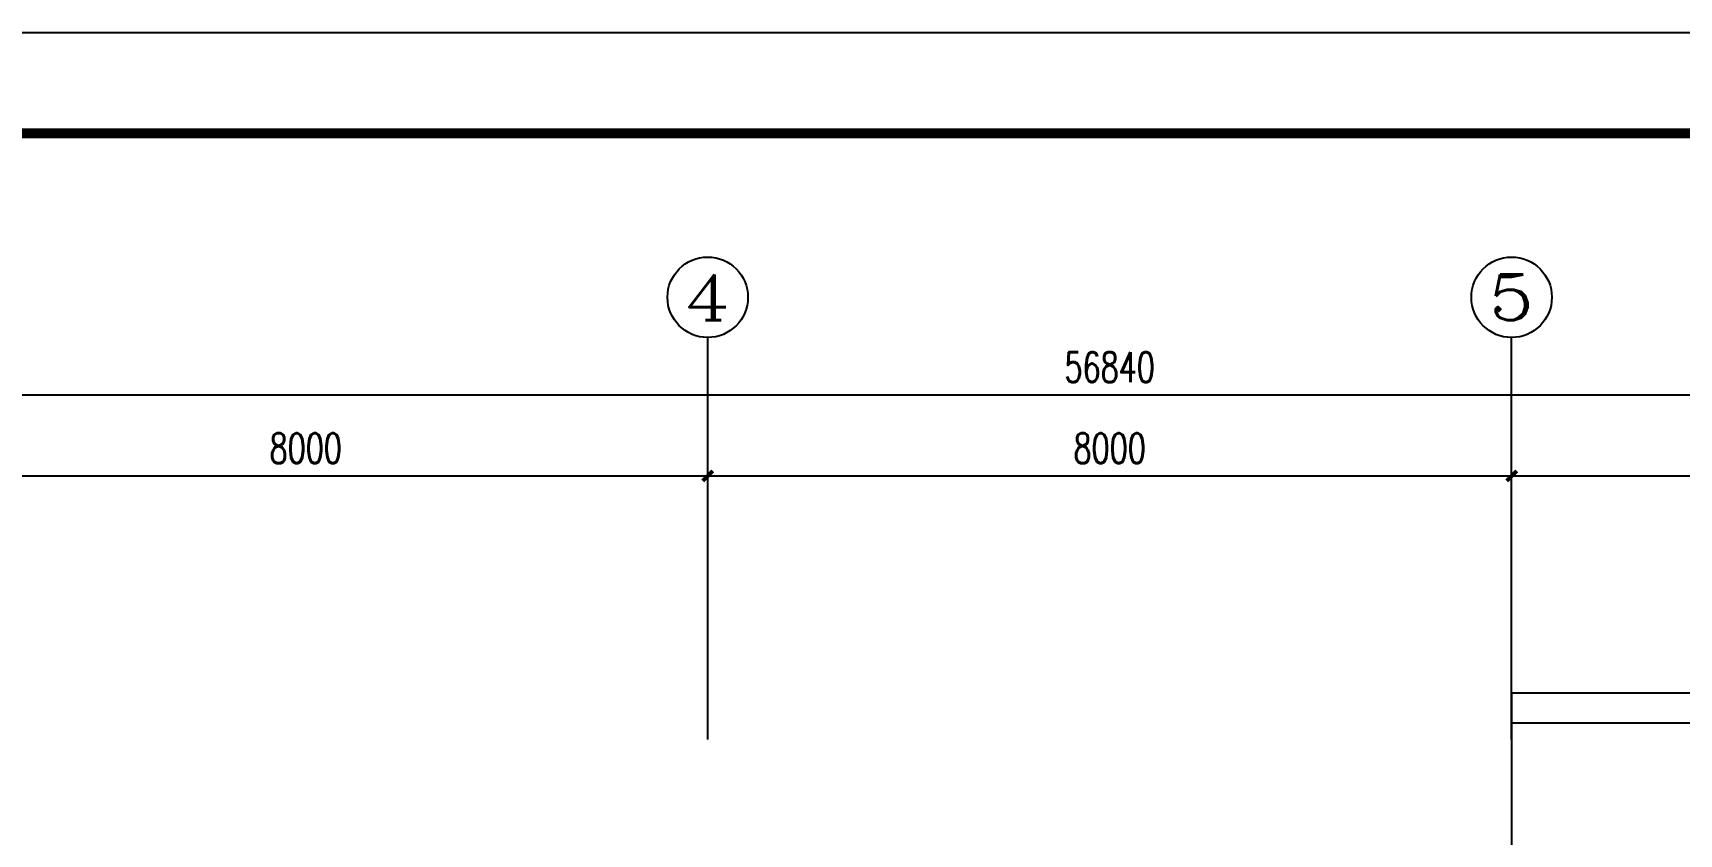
# Model space of a CAD drawing. Extents: x 1738143 to 1822243, y -608375 to -303375.
# Drawn here: x 1767675 to 1784056, y -556943 to -548975 of the extents above; entities that cross this region are included whole.
import ezdxf
from ezdxf.enums import TextEntityAlignment as Align

# ---------------------------------------------------------------- set-up
doc = ezdxf.new("R2010")
doc.units = 0
doc.header["$LTSCALE"] = 1000
doc.header["$MEASUREMENT"] = 0
for name, color, linetype in [('AXIS', 3, 'Continuous'), ('AXIS_TEXT', 7, 'Continuous'), ('PUB_DIM', 3, 'Continuous'), ('STAIR', 2, 'Continuous'), ('TK', 4, 'Continuous')]:
    doc.layers.add(name, color=color, linetype=linetype)
doc.styles.add('_TCH_AXIS', font='COMPLEX', dxfattribs={"bigfont": 'GBCBIG'})
doc.styles.add('_TCH_DIM_T3', font='SIMPLEX', dxfattribs={"width": 0.705882, "bigfont": 'GBCBIG'})
doc.styles.add('COMPLEX', font='COMPLEX')
doc.styles.add('HZTXT1', font='romans.shx', dxfattribs={"width": 0.7, "bigfont": 'GBHZFS.SHX'})
doc.styles.get("Standard").update_dxf_attribs({"font": 'gbenor.shx', "bigfont": 'gbcbig.shx'})
doc.dimstyles.new('_TCH_ARCH&&100', dxfattribs={"dimtxt": 297.5, "dimasz": 100, "dimexe": 250, "dimexo": 300, "dimgap": 126.25, "dimtad": 1, "dimdec": 0, "dimzin": 0, "dimdsep": 46, "dimtxsty": '_TCH_DIM_T3', "dimblk": 'ARCHTICK', "dimcen": 0.09, "dimclrt": 7, "dimazin": 2, "dimtfac": 1, "dimtdec": 0, "dimtix": 1, "dimtmove": 2, "dimatfit": 3, "dimfxl": 30, "dimtolj": 1, "dimtzin": 0, "dimarcsym": 0})

# ---------------------------------------------------------------- blocks, each defined once
blk = doc.blocks.new('_ArchTick')
at = {"color": 0, "linetype": 'ByBlock', "const_width": 0.4}
blk.add_lwpolyline([(-0.5, -0.5), (0.5, 0.5)], dxfattribs=at)
blk = doc.blocks.new('*D167')
at = {"layer": 'Defpoints', "color": 0, "transparency": 16777216}
for p in [(-16893, 24862), (-24893, 23845), (-16893, 23845)]:
    blk.add_point(p, dxfattribs=at)
at = {"layer": 'PUB_DIM', "color": 0, "lineweight": -2, "transparency": 16777216}
for p, q in [((-24893, 24145), (-24893, 25112)), ((-16893, 24145), (-16893, 25112)), ((-24893, 24862), (-16893, 24862))]:
    blk.add_line(p, q, dxfattribs=at)
at = {"layer": 'PUB_DIM', "color": 0, "lineweight": -2, "transparency": 16777216, "xscale": 100, "yscale": 100, "zscale": 100, "rotation": 180}
blk.add_blockref('_ArchTick', (-24893, 24862), dxfattribs=at)
at = {"layer": 'PUB_DIM', "color": 0, "lineweight": -2, "transparency": 16777216, "xscale": 100, "yscale": 100, "zscale": 100}
blk.add_blockref('_ArchTick', (-16893, 24862), dxfattribs=at)
at = {"layer": 'PUB_DIM', "color": 7, "transparency": 16777216, "insert": (-20893, 25137), "char_height": 297.5, "attachment_point": 5, "style": '_TCH_DIM_T3'}
blk.add_mtext('\\A1;8000', dxfattribs=at)
blk = doc.blocks.new('*D168')
at = {"layer": 'Defpoints', "color": 0, "transparency": 16777216}
for p in [(-8893, 24862), (-16893, 23845), (-8893, 23845)]:
    blk.add_point(p, dxfattribs=at)
at = {"layer": 'PUB_DIM', "color": 0, "lineweight": -2, "transparency": 16777216}
for p, q in [((-16893, 24145), (-16893, 25112)), ((-8893, 24145), (-8893, 25112)), ((-16893, 24862), (-8893, 24862))]:
    blk.add_line(p, q, dxfattribs=at)
at = {"layer": 'PUB_DIM', "color": 0, "lineweight": -2, "transparency": 16777216, "xscale": 100, "yscale": 100, "zscale": 100, "rotation": 180}
blk.add_blockref('_ArchTick', (-16893, 24862), dxfattribs=at)
at = {"layer": 'PUB_DIM', "color": 0, "lineweight": -2, "transparency": 16777216, "xscale": 100, "yscale": 100, "zscale": 100}
blk.add_blockref('_ArchTick', (-8893, 24862), dxfattribs=at)
at = {"layer": 'PUB_DIM', "color": 7, "transparency": 16777216, "insert": (-12893, 25137), "char_height": 297.5, "attachment_point": 5, "style": '_TCH_DIM_T3'}
blk.add_mtext('\\A1;8000', dxfattribs=at)
blk = doc.blocks.new('*D169')
at = {"layer": 'Defpoints', "color": 0, "transparency": 16777216}
for p in [(-893, 24862), (-8893, 23845), (-893, 23845)]:
    blk.add_point(p, dxfattribs=at)
at = {"layer": 'PUB_DIM', "color": 0, "lineweight": -2, "transparency": 16777216}
for p, q in [((-8893, 24145), (-8893, 25112)), ((-893, 24145), (-893, 25112)), ((-8893, 24862), (-893, 24862))]:
    blk.add_line(p, q, dxfattribs=at)
at = {"layer": 'PUB_DIM', "color": 0, "lineweight": -2, "transparency": 16777216, "xscale": 100, "yscale": 100, "zscale": 100, "rotation": 180}
blk.add_blockref('_ArchTick', (-8893, 24862), dxfattribs=at)
at = {"layer": 'PUB_DIM', "color": 0, "lineweight": -2, "transparency": 16777216, "xscale": 100, "yscale": 100, "zscale": 100}
blk.add_blockref('_ArchTick', (-893, 24862), dxfattribs=at)
at = {"layer": 'PUB_DIM', "color": 7, "transparency": 16777216, "insert": (-4893, 25137), "char_height": 297.5, "attachment_point": 5, "style": '_TCH_DIM_T3'}
blk.add_mtext('\\A1;8000', dxfattribs=at)
blk = doc.blocks.new('*D173')
at = {"layer": 'Defpoints', "color": 0, "transparency": 16777216}
for p in [(15527, 25668), (-41313, 24626), (15527, 24626)]:
    blk.add_point(p, dxfattribs=at)
at = {"layer": 'PUB_DIM', "color": 0, "lineweight": -2, "transparency": 16777216}
for p, q in [((-41313, 24926), (-41313, 25918)), ((15527, 24926), (15527, 25918)), ((-41313, 25668), (15527, 25668))]:
    blk.add_line(p, q, dxfattribs=at)
at = {"layer": 'PUB_DIM', "color": 0, "lineweight": -2, "transparency": 16777216, "xscale": 100, "yscale": 100, "zscale": 100, "rotation": 180}
blk.add_blockref('_ArchTick', (-41313, 25668), dxfattribs=at)
at = {"layer": 'PUB_DIM', "color": 0, "lineweight": -2, "transparency": 16777216, "xscale": 100, "yscale": 100, "zscale": 100}
blk.add_blockref('_ArchTick', (15527, 25668), dxfattribs=at)
at = {"layer": 'PUB_DIM', "color": 7, "transparency": 16777216, "insert": (-12893, 25943), "char_height": 297.5, "attachment_point": 5, "style": '_TCH_DIM_T3'}
blk.add_mtext('\\A1;56840', dxfattribs=at)
blk = doc.blocks.new('*D314')
at = {"layer": 'Defpoints', "color": 0, "transparency": 16777216}
for p in [(-16893, 24862), (-24893, 23845), (-16893, 23845)]:
    blk.add_point(p, dxfattribs=at)
at = {"layer": 'PUB_DIM', "color": 0, "lineweight": -2, "transparency": 16777216}
for p, q in [((-24893, 24145), (-24893, 25112)), ((-16893, 24145), (-16893, 25112)), ((-24893, 24862), (-16893, 24862))]:
    blk.add_line(p, q, dxfattribs=at)
at = {"layer": 'PUB_DIM', "color": 0, "lineweight": -2, "transparency": 16777216, "xscale": 100, "yscale": 100, "zscale": 100, "rotation": 180}
blk.add_blockref('_ArchTick', (-24893, 24862), dxfattribs=at)
at = {"layer": 'PUB_DIM', "color": 0, "lineweight": -2, "transparency": 16777216, "xscale": 100, "yscale": 100, "zscale": 100}
blk.add_blockref('_ArchTick', (-16893, 24862), dxfattribs=at)
at = {"layer": 'PUB_DIM', "color": 7, "transparency": 16777216, "insert": (-20893, 25137), "char_height": 297.5, "attachment_point": 5, "style": '_TCH_DIM_T3'}
blk.add_mtext('\\A1;8000', dxfattribs=at)
blk = doc.blocks.new('*D315')
at = {"layer": 'Defpoints', "color": 0, "transparency": 16777216}
for p in [(-8893, 24862), (-16893, 23845), (-8893, 23845)]:
    blk.add_point(p, dxfattribs=at)
at = {"layer": 'PUB_DIM', "color": 0, "lineweight": -2, "transparency": 16777216}
for p, q in [((-16893, 24145), (-16893, 25112)), ((-8893, 24145), (-8893, 25112)), ((-16893, 24862), (-8893, 24862))]:
    blk.add_line(p, q, dxfattribs=at)
at = {"layer": 'PUB_DIM', "color": 0, "lineweight": -2, "transparency": 16777216, "xscale": 100, "yscale": 100, "zscale": 100, "rotation": 180}
blk.add_blockref('_ArchTick', (-16893, 24862), dxfattribs=at)
at = {"layer": 'PUB_DIM', "color": 0, "lineweight": -2, "transparency": 16777216, "xscale": 100, "yscale": 100, "zscale": 100}
blk.add_blockref('_ArchTick', (-8893, 24862), dxfattribs=at)
at = {"layer": 'PUB_DIM', "color": 7, "transparency": 16777216, "insert": (-12893, 25137), "char_height": 297.5, "attachment_point": 5, "style": '_TCH_DIM_T3'}
blk.add_mtext('\\A1;8000', dxfattribs=at)
blk = doc.blocks.new('*D316')
at = {"layer": 'Defpoints', "color": 0, "transparency": 16777216}
for p in [(-893, 24862), (-8893, 23845), (-893, 23845)]:
    blk.add_point(p, dxfattribs=at)
at = {"layer": 'PUB_DIM', "color": 0, "lineweight": -2, "transparency": 16777216}
for p, q in [((-8893, 24145), (-8893, 25112)), ((-893, 24145), (-893, 25112)), ((-8893, 24862), (-893, 24862))]:
    blk.add_line(p, q, dxfattribs=at)
at = {"layer": 'PUB_DIM', "color": 0, "lineweight": -2, "transparency": 16777216, "xscale": 100, "yscale": 100, "zscale": 100, "rotation": 180}
blk.add_blockref('_ArchTick', (-8893, 24862), dxfattribs=at)
at = {"layer": 'PUB_DIM', "color": 0, "lineweight": -2, "transparency": 16777216, "xscale": 100, "yscale": 100, "zscale": 100}
blk.add_blockref('_ArchTick', (-893, 24862), dxfattribs=at)
at = {"layer": 'PUB_DIM', "color": 7, "transparency": 16777216, "insert": (-4893, 25137), "char_height": 297.5, "attachment_point": 5, "style": '_TCH_DIM_T3'}
blk.add_mtext('\\A1;8000', dxfattribs=at)
blk = doc.blocks.new('*D320')
at = {"layer": 'Defpoints', "color": 0, "transparency": 16777216}
for p in [(15527, 25668), (-41313, 24626), (15527, 24626)]:
    blk.add_point(p, dxfattribs=at)
at = {"layer": 'PUB_DIM', "color": 0, "lineweight": -2, "transparency": 16777216}
for p, q in [((-41313, 24926), (-41313, 25918)), ((15527, 24926), (15527, 25918)), ((-41313, 25668), (15527, 25668))]:
    blk.add_line(p, q, dxfattribs=at)
at = {"layer": 'PUB_DIM', "color": 0, "lineweight": -2, "transparency": 16777216, "xscale": 100, "yscale": 100, "zscale": 100, "rotation": 180}
blk.add_blockref('_ArchTick', (-41313, 25668), dxfattribs=at)
at = {"layer": 'PUB_DIM', "color": 0, "lineweight": -2, "transparency": 16777216, "xscale": 100, "yscale": 100, "zscale": 100}
blk.add_blockref('_ArchTick', (15527, 25668), dxfattribs=at)
at = {"layer": 'PUB_DIM', "color": 7, "transparency": 16777216, "insert": (-12893, 25943), "char_height": 297.5, "attachment_point": 5, "style": '_TCH_DIM_T3'}
blk.add_mtext('\\A1;56840', dxfattribs=at)
blk = doc.blocks.new('*D624')
at = {"layer": 'Defpoints', "color": 0, "transparency": 16777216}
for p in [(-16893, 24862), (-24893, 23845), (-16893, 23845)]:
    blk.add_point(p, dxfattribs=at)
at = {"layer": 'PUB_DIM', "color": 0, "lineweight": -2, "transparency": 16777216}
for p, q in [((-24893, 24145), (-24893, 25112)), ((-16893, 24145), (-16893, 25112)), ((-24893, 24862), (-16893, 24862))]:
    blk.add_line(p, q, dxfattribs=at)
at = {"layer": 'PUB_DIM', "color": 0, "lineweight": -2, "transparency": 16777216, "xscale": 100, "yscale": 100, "zscale": 100, "rotation": 180}
blk.add_blockref('_ArchTick', (-24893, 24862), dxfattribs=at)
at = {"layer": 'PUB_DIM', "color": 0, "lineweight": -2, "transparency": 16777216, "xscale": 100, "yscale": 100, "zscale": 100}
blk.add_blockref('_ArchTick', (-16893, 24862), dxfattribs=at)
at = {"layer": 'PUB_DIM', "color": 7, "transparency": 16777216, "insert": (-20893, 25137), "char_height": 297.5, "attachment_point": 5, "style": '_TCH_DIM_T3'}
blk.add_mtext('\\A1;8000', dxfattribs=at)
blk = doc.blocks.new('*D625')
at = {"layer": 'Defpoints', "color": 0, "transparency": 16777216}
for p in [(-8893, 24862), (-16893, 23845), (-8893, 23845)]:
    blk.add_point(p, dxfattribs=at)
at = {"layer": 'PUB_DIM', "color": 0, "lineweight": -2, "transparency": 16777216}
for p, q in [((-16893, 24145), (-16893, 25112)), ((-8893, 24145), (-8893, 25112)), ((-16893, 24862), (-8893, 24862))]:
    blk.add_line(p, q, dxfattribs=at)
at = {"layer": 'PUB_DIM', "color": 0, "lineweight": -2, "transparency": 16777216, "xscale": 100, "yscale": 100, "zscale": 100, "rotation": 180}
blk.add_blockref('_ArchTick', (-16893, 24862), dxfattribs=at)
at = {"layer": 'PUB_DIM', "color": 0, "lineweight": -2, "transparency": 16777216, "xscale": 100, "yscale": 100, "zscale": 100}
blk.add_blockref('_ArchTick', (-8893, 24862), dxfattribs=at)
at = {"layer": 'PUB_DIM', "color": 7, "transparency": 16777216, "insert": (-12893, 25137), "char_height": 297.5, "attachment_point": 5, "style": '_TCH_DIM_T3'}
blk.add_mtext('\\A1;8000', dxfattribs=at)
blk = doc.blocks.new('*D626')
at = {"layer": 'Defpoints', "color": 0, "transparency": 16777216}
for p in [(-893, 24862), (-8893, 23845), (-893, 23845)]:
    blk.add_point(p, dxfattribs=at)
at = {"layer": 'PUB_DIM', "color": 0, "lineweight": -2, "transparency": 16777216}
for p, q in [((-8893, 24145), (-8893, 25112)), ((-893, 24145), (-893, 25112)), ((-8893, 24862), (-893, 24862))]:
    blk.add_line(p, q, dxfattribs=at)
at = {"layer": 'PUB_DIM', "color": 0, "lineweight": -2, "transparency": 16777216, "xscale": 100, "yscale": 100, "zscale": 100, "rotation": 180}
blk.add_blockref('_ArchTick', (-8893, 24862), dxfattribs=at)
at = {"layer": 'PUB_DIM', "color": 0, "lineweight": -2, "transparency": 16777216, "xscale": 100, "yscale": 100, "zscale": 100}
blk.add_blockref('_ArchTick', (-893, 24862), dxfattribs=at)
at = {"layer": 'PUB_DIM', "color": 7, "transparency": 16777216, "insert": (-4893, 25137), "char_height": 297.5, "attachment_point": 5, "style": '_TCH_DIM_T3'}
blk.add_mtext('\\A1;8000', dxfattribs=at)
blk = doc.blocks.new('*D630')
at = {"layer": 'Defpoints', "color": 0, "transparency": 16777216}
for p in [(15527, 25668), (-41313, 24626), (15527, 24626)]:
    blk.add_point(p, dxfattribs=at)
at = {"layer": 'PUB_DIM', "color": 0, "lineweight": -2, "transparency": 16777216}
for p, q in [((-41313, 24926), (-41313, 25918)), ((15527, 24926), (15527, 25918)), ((-41313, 25668), (15527, 25668))]:
    blk.add_line(p, q, dxfattribs=at)
at = {"layer": 'PUB_DIM', "color": 0, "lineweight": -2, "transparency": 16777216, "xscale": 100, "yscale": 100, "zscale": 100, "rotation": 180}
blk.add_blockref('_ArchTick', (-41313, 25668), dxfattribs=at)
at = {"layer": 'PUB_DIM', "color": 0, "lineweight": -2, "transparency": 16777216, "xscale": 100, "yscale": 100, "zscale": 100}
blk.add_blockref('_ArchTick', (15527, 25668), dxfattribs=at)
at = {"layer": 'PUB_DIM', "color": 7, "transparency": 16777216, "insert": (-12893, 25943), "char_height": 297.5, "attachment_point": 5, "style": '_TCH_DIM_T3'}
blk.add_mtext('\\A1;56840', dxfattribs=at)
blk = doc.blocks.new('_AXISO')
blk.add_circle((0, 0), 0.5)
at = {"layer": 'AXIS_TEXT', "style": 'COMPLEX', "width": 1.041667}
blk.add_attdef('A', text='', height=0.56, dxfattribs=at).set_placement((-0.25, -0.28), (0.25, -0.28), align=Align.FIT)
blk = doc.blocks.new('*U633')
at = {"color": 3}
blk.add_lwpolyline([(-84100, 0), (0, 0), (0, 59400), (-84100, 59400)], close=True, dxfattribs=at)
at = {"color": 3, "const_width": 100}
blk.add_lwpolyline([(-81600, 1000), (-1000, 1000), (-1000, 58400), (-81600, 58400)], close=True, dxfattribs=at)
at = {"layer": 'TK', "color": 4, "style": 'HZTXT1'}
for tag, height, width, p in [('项目负责1', 400, 0.6, (-4500, 19196)), ('项目负责2', 400, 0.6, (-4500, 18296)), ('专责', 400, 0.6, (-4500, 17396)), ('审定', 400, 0.6, (-4500, 16496)), ('审核', 400, 0.6, (-4500, 15596)), ('校对', 400, 0.6, (-4500, 14696)), ('设计', 400, 0.6, (-4500, 13796)), ('绘图', 400, 0.6, (-4500, 12896)), ('建设单位', 450, 0.6, (-4500, 11050)), ('工号', 400, 0.5, (-5501, 3507)), ('版次', 400, 0.7, (-2138, 3498)), ('阶段', 400, 0.7, (-2138, 2498)), ('比例', 400, 0.7, (-5491, 1513)), ('日期', 400, 0.7, (-2138, 1498))]:
    blk.add_attdef(tag, text='', height=height, dxfattribs=dict(at, width=width)).set_placement(p, align=Align.MIDDLE)
at = {"layer": 'TK', "color": 1, "lineweight": -3, "style": 'HZTXT1', "width": 0.6}
blk.add_attdef('工程名称', text='', height=450, dxfattribs=at).set_placement((-4500, 9050), align=Align.MIDDLE)
at = {"layer": 'TK', "color": 4, "lineweight": -3, "style": 'HZTXT1', "width": 0.6}
blk.add_attdef('子项名称', text='', height=450, dxfattribs=at).set_placement((-4500, 7050), align=Align.MIDDLE)
at = {"layer": 'TK', "color": 1, "lineweight": -3, "width": 0.6, "flags": 104}
blk.add_attdef('图名', text='', height=400, dxfattribs=at).set_placement((-4558, 4958), align=Align.MIDDLE_CENTER)
at = {"layer": 'TK', "color": 1, "style": 'HZTXT1', "width": 0.7}
blk.add_attdef('图号', text='', height=400, dxfattribs=at).set_placement((-5491, 2513), align=Align.MIDDLE)
blk = doc.blocks.new('A$C5FE91731')
at = {"layer": 'AXIS'}
for p, q in [((-16893.2, 22238.4), (-16893.2, 26238.4)), ((-8893.2, 22238.4), (-8893.2, 26238.4))]:
    blk.add_line(p, q, dxfattribs=at)
at = {"layer": 'STAIR'}
for points in [[(-893.2, 19701.1), (-893.2, 22701.1), (-8893.2, 22701.1), (-8893.2, 19701.1)], [(-893.2, 22401.1), (-893.2, 22401.1), (-8893.2, 22401.1)]]:
    blk.add_lwpolyline(points, dxfattribs=at)
at = {"layer": 'AXIS'}
ref = blk.add_blockref('_AXISO', (-16893.2, 26638.4), dxfattribs=dict(at, xscale=800, yscale=800, zscale=800))
ref.add_attrib('A', '4', dxfattribs={"layer": 'AXIS_TEXT', "height": 452.5, "style": '_TCH_AXIS', "width": 1.3125}).set_placement((-17119.5, 26412.1), (-16667, 26412.1), align=Align.FIT)
ref = blk.add_blockref('_AXISO', (-8893.2, 26638.4), dxfattribs=dict(at, xscale=800, yscale=800, zscale=800))
ref.add_attrib('A', '5', dxfattribs={"layer": 'AXIS_TEXT', "height": 452.5, "style": '_TCH_AXIS', "width": 1.5}).set_placement((-9119.5, 26412.1), (-8667, 26412.1), align=Align.FIT)
at = {"layer": 'PUB_DIM'}
for p1, p2, distance, picture, middle in [((-41313.2, 24625.9), (15526.8, 24625.9), 1042.6, '*D173', (-12893.2, 25943.5)), ((-41313.2, 24625.9), (15526.8, 24625.9), 1042.6, '*D320', (-12893.2, 25943.5)), ((-41313.2, 24625.9), (15526.8, 24625.9), 1042.6, '*D630', (-12893.2, 25943.5)), ((-24893.2, 23844.6), (-16893.2, 23844.6), 1017, '*D167', (-20893.2, 25136.6)), ((-24893.2, 23844.6), (-16893.2, 23844.6), 1017, '*D314', (-20893.2, 25136.6)), ((-24893.2, 23844.6), (-16893.2, 23844.6), 1017, '*D624', (-20893.2, 25136.6)), ((-16893.2, 23844.6), (-8893.2, 23844.6), 1017, '*D168', (-12893.2, 25136.6)), ((-16893.2, 23844.6), (-8893.2, 23844.6), 1017, '*D315', (-12893.2, 25136.6)), ((-16893.2, 23844.6), (-8893.2, 23844.6), 1017, '*D625', (-12893.2, 25136.6)), ((-8893.2, 23844.6), (-893.2, 23844.6), 1017, '*D169', (-4893.2, 25136.6)), ((-8893.2, 23844.6), (-893.2, 23844.6), 1017, '*D316', (-4893.2, 25136.6)), ((-8893.2, 23844.6), (-893.2, 23844.6), 1017, '*D626', (-4893.2, 25136.6))]:
    dim = blk.add_aligned_dim(p1=p1, p2=p2, distance=distance, dimstyle='_TCH_ARCH&&100', dxfattribs=at)
    dim.commit()
    dim.dimension.update_dxf_attribs({"geometry": picture, "text_midpoint": middle})

msp = doc.modelspace()

# ---------------------------------------------------------------- block references
for name, p in [('*U633', (1822242.9, -608374.9)), ('A$C5FE91731', (1791282.9, -578242.7))]:
    msp.add_blockref(name, p)

doc.saveas('drawing.dxf')
